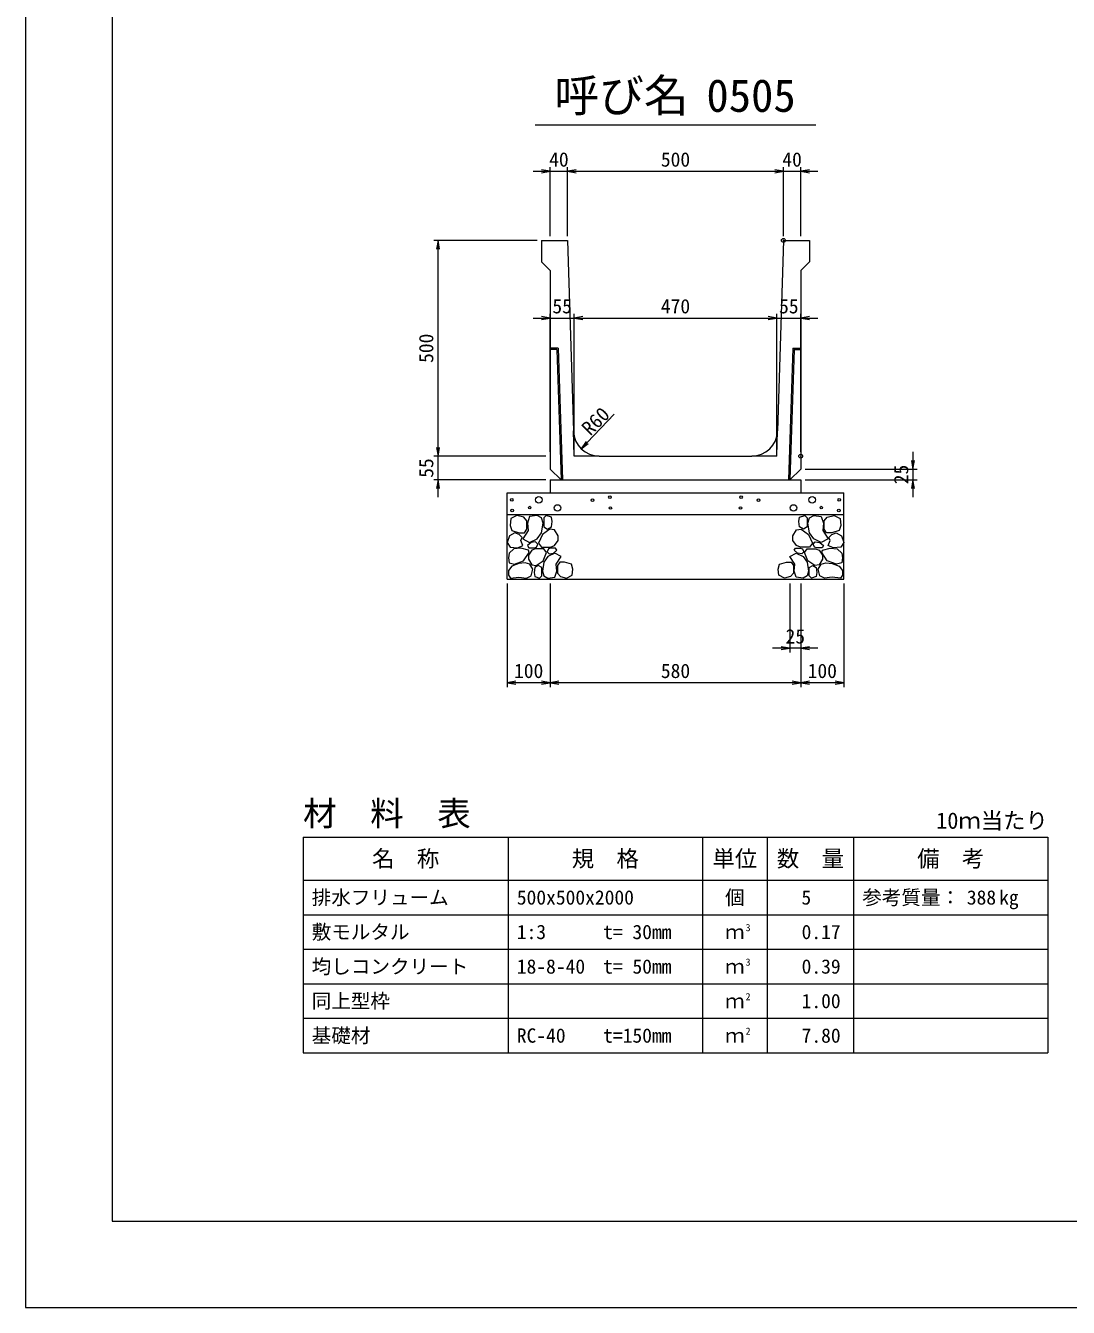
# Model space of a CAD drawing. Units: millimetres at full size. Extents: x 33640 to 42050, y -5940 to 0.
# Drawn here: x 33640 to 36055, y -5940 to -2970 of the extents above; entities that cross this region are included whole.
import ezdxf
from ezdxf.enums import TextEntityAlignment as Align

# ---------------------------------------------------------------- set-up
doc = ezdxf.new("R2010")
doc.units = ezdxf.units.MM
doc.header["$LTSCALE"] = 18
doc.header["$PDMODE"] = 32
doc.header["$PDSIZE"] = 9
doc.linetypes.add('DASHED_SPACED', pattern=[12, 6, -6])
for name, color, linetype, lineweight in [('D-DCR-HCHn', 4, 'Continuous', 9), ('D-MTR-FRAM', 7, 'Continuous', 13), ('D-MTR-LINE', 7, 'Continuous', 13), ('D-STR-DIM', 7, 'Continuous', 13), ('D-STR-STRn', 1, 'Continuous', 13), ('D-TTL', 2, 'Continuous', 13), ('D-TTL-TXT', 7, 'Continuous', 13)]:
    doc.layers.add(name, color=color, linetype=linetype, lineweight=lineweight)
doc.layers.add('D-MTR', color=7, linetype='Continuous')
doc.layers.add('D-MTR-TXT', color=7, linetype='Continuous')
doc.styles.add('ＭＳ ゴシック', font='')
doc.styles.get('ＭＳ ゴシック').set_extended_font_data('MS Gothic')

# ---------------------------------------------------------------- blocks, each defined once
blk = doc.blocks.new('open_arrow')
at = {"color": 0, "linetype": 'Continuous', "lineweight": -2}
blk.add_lwpolyline([(7.5, 1.25), (0, 0), (7.5, -1.25)], dxfattribs=at)

msp = doc.modelspace()

# ---------------------------------------------------------------- linework, layer by layer
at = {"layer": 'D-DCR-HCHn'}
for points in [[(34793.4, -4108.92), (34777.8, -4105.45), (34763.93, -4112.38), (34762.19, -4127.99), (34765.66, -4140.12), (34783, -4145.32), (34795.13, -4145.32), (34800.33, -4136.65), (34800.33, -4117.58)], [(34807.27, -4107.18), (34802.07, -4122.79), (34803.8, -4140.12), (34791.67, -4159.19), (34807.27, -4167.86), (34824.6, -4159.19), (34835, -4145.32), (34838.47, -4122.79), (34835, -4110.65), (34824.6, -4105.45)], [(34840.21, -4110.65), (34840.21, -4131.45), (34848.87, -4136.65), (34857.54, -4131.45), (34859.28, -4119.32), (34857.54, -4108.92), (34845.41, -4105.45)], [(35449.79, -4110.65), (35449.79, -4131.45), (35441.13, -4136.65), (35432.46, -4131.45), (35430.72, -4119.32), (35432.46, -4108.92), (35444.59, -4105.45)], [(35482.73, -4107.18), (35487.93, -4122.79), (35486.2, -4140.12), (35498.33, -4159.19), (35482.73, -4167.86), (35465.4, -4159.19), (35455, -4145.32), (35451.53, -4122.79), (35455, -4110.65), (35465.4, -4105.45)], [(35496.6, -4108.92), (35512.2, -4105.45), (35526.07, -4112.38), (35527.81, -4127.99), (35524.34, -4140.12), (35507, -4145.32), (35494.87, -4145.32), (35489.67, -4136.65), (35489.67, -4117.58)], [(34760.46, -4152.26), (34755.26, -4167.86), (34762.19, -4178.26), (34779.53, -4179.99), (34791.37, -4174.91), (34786.46, -4162.66), (34789.93, -4155.72), (34783, -4148.79), (34772.6, -4145.32)], [(34836.74, -4148.79), (34828.07, -4169.59), (34835, -4178.26), (34855.81, -4178.26), (34864.48, -4174.79), (34873.14, -4162.66), (34873.14, -4152.26), (34864.48, -4138.39), (34854.07, -4136.65)], [(35453.26, -4148.79), (35461.93, -4169.59), (35455, -4178.26), (35434.19, -4178.26), (35425.52, -4174.79), (35416.86, -4162.66), (35416.86, -4152.26), (35425.52, -4138.39), (35435.93, -4136.65)], [(35529.54, -4152.26), (35534.74, -4167.86), (35527.81, -4178.26), (35510.47, -4179.99), (35498.63, -4174.91), (35503.54, -4162.66), (35500.07, -4155.72), (35507, -4148.79), (35517.4, -4145.32)], [(34793.37, -4209.86), (34806.21, -4190.59), (34804.6, -4185.78), (34786.95, -4180.96), (34770.89, -4182.57), (34759.66, -4192.2), (34758.05, -4203.44), (34759.66, -4214.67), (34772.5, -4217.88)], [(34810.73, -4167.86), (34802.07, -4174.79), (34805.53, -4179.99), (34817.67, -4179.99), (34822.87, -4178.26), (34826.34, -4171.33), (34821.14, -4166.13)], [(34838.31, -4209.86), (34846.34, -4190.59), (34839.92, -4182.57), (34820.65, -4182.57), (34812.63, -4185.78), (34804.6, -4197.01), (34804.6, -4206.65), (34812.63, -4219.49), (34822.26, -4221.09)], [(34862.39, -4192.2), (34870.41, -4185.78), (34867.2, -4180.96), (34855.97, -4180.96), (34851.15, -4182.57), (34847.94, -4188.99), (34852.76, -4193.8)], [(35427.61, -4192.2), (35419.59, -4185.78), (35422.8, -4180.96), (35434.03, -4180.96), (35438.85, -4182.57), (35442.06, -4188.99), (35437.24, -4193.8)], [(35451.69, -4209.86), (35443.66, -4190.59), (35450.08, -4182.57), (35469.35, -4182.57), (35477.37, -4185.78), (35485.4, -4197.01), (35485.4, -4206.65), (35477.37, -4219.49), (35467.74, -4221.09)], [(35479.27, -4167.86), (35487.93, -4174.79), (35484.47, -4179.99), (35472.33, -4179.99), (35467.13, -4178.26), (35463.66, -4171.33), (35468.86, -4166.13)], [(35496.63, -4209.86), (35483.79, -4190.59), (35485.4, -4185.78), (35503.05, -4180.96), (35519.11, -4182.57), (35530.34, -4192.2), (35531.95, -4203.44), (35530.34, -4214.67), (35517.5, -4217.88)], [(34799.79, -4249.99), (34811.02, -4245.17), (34814.23, -4229.12), (34807.81, -4217.88), (34796.58, -4214.67), (34782.13, -4216.28), (34766.08, -4222.7), (34758.05, -4232.33), (34758.05, -4243.56), (34762.87, -4249.99), (34782.13, -4248.38)], [(34865.6, -4248.38), (34870.41, -4233.93), (34868.81, -4217.88), (34880.05, -4200.22), (34865.6, -4192.2), (34849.55, -4200.22), (34839.92, -4213.07), (34836.71, -4233.93), (34839.92, -4245.17), (34849.55, -4249.99)], [(34878.44, -4246.77), (34892.89, -4249.99), (34905.73, -4243.56), (34907.33, -4229.12), (34904.12, -4217.88), (34888.07, -4213.07), (34876.84, -4213.07), (34872.02, -4221.09), (34872.02, -4238.75)], [(35411.56, -4246.77), (35397.11, -4249.99), (35384.27, -4243.56), (35382.67, -4229.12), (35385.88, -4217.88), (35401.93, -4213.07), (35413.16, -4213.07), (35417.98, -4221.09), (35417.98, -4238.75)], [(35424.4, -4248.38), (35419.59, -4233.93), (35421.19, -4217.88), (35409.95, -4200.22), (35424.4, -4192.2), (35440.45, -4200.22), (35450.08, -4213.07), (35453.29, -4233.93), (35450.08, -4245.17), (35440.45, -4249.99)], [(35490.21, -4249.99), (35478.98, -4245.17), (35475.77, -4229.12), (35482.19, -4217.88), (35493.42, -4214.67), (35507.87, -4216.28), (35523.92, -4222.7), (35531.95, -4232.33), (35531.95, -4243.56), (35527.13, -4249.99), (35507.87, -4248.38)], [(34835.1, -4245.17), (34835.1, -4225.91), (34827.08, -4221.09), (34819.05, -4225.91), (34817.44, -4237.14), (34819.05, -4246.77), (34830.29, -4249.99)], [(35454.9, -4245.17), (35454.9, -4225.91), (35462.92, -4221.09), (35470.95, -4225.91), (35472.56, -4237.14), (35470.95, -4246.77), (35459.71, -4249.99)]]:
    msp.add_lwpolyline(points, close=True, dxfattribs=at)
for centre, radius in [((34765.73, -4068.66), 3), ((34828.34, -4068.66), 7.5), ((34952.71, -4069.45), 3), ((34993.13, -4062.61), 3), ((35296.87, -4062.61), 3), ((35337.29, -4069.45), 3), ((35461.66, -4068.66), 7.5), ((35524.27, -4068.66), 3), ((34766.87, -4093.7), 3), ((34807.29, -4086.86), 3), ((34871.66, -4087.65), 7.5), ((34994.27, -4087.65), 3), ((35295.73, -4087.65), 3), ((35418.34, -4087.65), 7.5), ((35482.71, -4086.86), 3), ((35523.13, -4093.7), 3)]:
    msp.add_circle(centre, radius, dxfattribs=at)
at = {"layer": 'D-MTR-FRAM'}
for p, q in [((34282.5, -4850.11), (36007.5, -4850.11)), ((34282.5, -4850.11), (34282.5, -5350.11)), ((36007.5, -4850.11), (36007.5, -5350.11)), ((34282.5, -5350.11), (36007.5, -5350.11))]:
    msp.add_line(p, q, dxfattribs=at)
at = {"layer": 'D-MTR-LINE'}
for p, q in [((34757.5, -4850.11), (34757.5, -5350.11)), ((35207.5, -4850.11), (35207.5, -5350.11)), ((35357.5, -4850.11), (35357.5, -5350.11)), ((35557.5, -4850.11), (35557.5, -5350.11)), ((34282.5, -4950.11), (36007.5, -4950.11)), ((34282.5, -5030.11), (36007.5, -5030.11)), ((34282.5, -5110.11), (36007.5, -5110.11)), ((34282.5, -5190.11), (36007.5, -5190.11)), ((34282.5, -5270.11), (36007.5, -5270.11))]:
    msp.add_line(p, q, dxfattribs=at)
at = {"layer": 'D-STR-DIM'}
for p, q in [((34815, -3307.61), (34935, -3307.61)), ((34855, -3457.61), (34855, -3297.61)), ((34895, -3457.61), (34895, -3297.61)), ((34895, -3457.61), (34895, -3297.61)), ((34895, -3307.61), (35395, -3307.61)), ((35355, -3307.61), (35475, -3307.61)), ((35395, -3457.61), (35395, -3297.61)), ((35395, -3457.61), (35395, -3297.61)), ((35435, -3457.61), (35435, -3297.61)), ((34825, -3467.61), (34585, -3467.61)), ((34595, -3967.61), (34595, -3467.61)), ((34815, -3647.61), (34950, -3647.61)), ((34855, -3957.61), (34855, -3637.61)), ((34910, -3957.61), (34910, -3637.61)), ((34910, -3957.61), (34910, -3637.61)), ((34910, -3647.61), (35380, -3647.61)), ((35340, -3647.61), (35475, -3647.61)), ((35380, -3957.61), (35380, -3637.61)), ((35380, -3957.61), (35380, -3637.61)), ((35435, -3957.61), (35435, -3637.61)), ((34595, -4062.61), (34595, -3927.61)), ((34845, -3967.61), (34585, -3967.61)), ((34845, -3967.61), (34585, -3967.61)), ((35695, -3957.61), (35695, -4062.61)), ((35445, -3997.61), (35705, -3997.61)), ((34845, -4022.61), (34585, -4022.61)), ((35445, -4022.61), (35705, -4022.61)), ((34755, -4262.61), (34755, -4502.61)), ((34855, -4262.61), (34855, -4502.61)), ((34855, -4262.61), (34855, -4502.61)), ((35410, -4262.61), (35410, -4422.61)), ((35435, -4262.61), (35435, -4422.61)), ((35435, -4262.61), (35435, -4502.61)), ((35435, -4262.61), (35435, -4502.61)), ((35535, -4262.61), (35535, -4502.61)), ((35475, -4412.61), (35370, -4412.61)), ((34855, -4492.61), (34755, -4492.61)), ((35435, -4492.61), (34855, -4492.61)), ((35535, -4492.61), (35435, -4492.61))]:
    msp.add_line(p, q, dxfattribs=at)
msp.add_lwpolyline([(34926.63, -3950.57), (34940.41, -3936.07), (35002.68, -3870.62)], dxfattribs=at)
at = {"layer": 'D-STR-STRn'}
for p, q in [((34835, -3467.61), (34895, -3467.61)), ((34835, -3467.61), (34835, -3517.61)), ((34895, -3467.61), (34908.54, -3909.11)), ((35395, -3467.61), (35381.46, -3909.11)), ((35395, -3467.61), (35455, -3467.61)), ((35455, -3467.61), (35455, -3517.61)), ((34835, -3517.61), (34855, -3537.61)), ((35455, -3517.61), (35435, -3537.61)), ((34855, -3537.61), (34855, -3997.61)), ((35435, -3537.61), (35435, -3997.61)), ((34873, -3717.53), (34855, -3717.61)), ((34870.08, -3720.54), (34855.01, -3720.61)), ((34870.08, -3720.54), (34880, -4022.61)), ((34873, -3717.53), (34883, -4022.53)), ((35417, -3717.53), (35407, -4022.53)), ((35419.92, -3720.54), (35410, -4022.61)), ((35417, -3717.53), (35435, -3717.61)), ((35419.92, -3720.54), (35434.99, -3720.61)), ((34968.52, -3967.61), (35321.48, -3967.61)), ((34880, -4022.61), (34855, -3997.61)), ((35410, -4022.61), (35435, -3997.61)), ((34855, -4022.61), (34855, -4052.61)), ((34855, -4022.61), (35435, -4022.61)), ((34880, -4022.61), (35410, -4022.61)), ((35435, -4022.61), (35435, -4052.61)), ((34755, -4252.61), (34755, -4052.61)), ((34755, -4052.61), (35535, -4052.61)), ((35535, -4252.61), (35535, -4052.61)), ((34755, -4102.61), (35535, -4102.61)), ((34755, -4252.61), (35535, -4252.61))]:
    msp.add_line(p, q, dxfattribs=at)
at = {"layer": 'D-STR-STRn', "color": 2, "linetype": 'DASHED_SPACED'}
for p, q in [((34910, -3967.61), (34908.54, -3909.11)), ((35380, -3967.61), (35381.46, -3909.11)), ((34968.52, -3967.61), (34910, -3967.61)), ((35380, -3967.61), (35321.48, -3967.61))]:
    msp.add_line(p, q, dxfattribs=at)
at = {"layer": 'D-STR-STRn'}
for centre, start, end in [((34968.52, -3907.61), 181.4321, 270), ((35321.48, -3907.61), 270, 358.5679)]:
    msp.add_arc(centre, 60, start, end, dxfattribs=at)
for p in [(35395, -3467.61), (35435, -3967.61)]:
    msp.add_point(p, dxfattribs=at)
at = {"layer": 'D-TTL'}
for points in [[(33640, -5940), (42050, -5940), (42050, 0), (33640, 0)], [(33840, -5740), (41850, -5740), (41850, -200), (33840, -200)]]:
    msp.add_lwpolyline(points, close=True, dxfattribs=at)
at = {"layer": 'D-TTL-TXT'}
msp.add_line((34820, -3200.11), (35470, -3200.11), dxfattribs=at)

# ---------------------------------------------------------------- block references
at = {"layer": 'D-STR-DIM', "xscale": 2.67, "yscale": 2.67}
for p, rotation in [((34855, -3307.61), 180), ((35395, -3307.61), 180), ((35395, -3307.61), 180), ((34595, -3467.61), 270), ((34855, -3647.61), 180), ((35380, -3647.61), 180), ((35380, -3647.61), 180), ((34595, -3967.61), 90), ((34595, -3967.61), 90), ((34926.63, -3950.57), 46.4), ((35695, -3997.61), 90), ((34595, -4022.61), 270), ((35695, -4022.61), 270), ((35410, -4412.61), 180), ((34855, -4492.61), 180), ((35435, -4492.61), 180), ((35535, -4492.61), 180)]:
    msp.add_blockref('open_arrow', p, dxfattribs=dict(at, rotation=rotation))
for p in [(34895, -3307.61), (34895, -3307.61), (35435, -3307.61), (34910, -3647.61), (34910, -3647.61), (35435, -3647.61), (35435, -4412.61), (34755, -4492.61), (34855, -4492.61), (35435, -4492.61)]:
    msp.add_blockref('open_arrow', p, dxfattribs=at)

# ---------------------------------------------------------------- texts
at = {"layer": 'D-MTR', "style": 'ＭＳ ゴシック'}
msp.add_text('材\u3000料\u3000表', height=56.96, dxfattribs=at).set_placement((34282.5, -4841.04), align=Align.BOTTOM_LEFT)
msp.add_text('10ｍ当たり', height=37.98, dxfattribs=at).set_placement((36007.5, -4842.4), align=Align.BOTTOM_RIGHT)
at = {"layer": 'D-MTR-TXT', "style": 'ＭＳ ゴシック'}
for s, height, p in [('名\u3000称', 37.98, (34520, -4900.11)), ('規\u3000格', 37.98, (34982.5, -4900.11)), ('単位', 37.98, (35282.5, -4900.11)), ('数\u3000量', 37.98, (35457.5, -4900.11)), ('備\u3000考', 37.98, (35782.5, -4900.11)), ('個', 33.23, (35282.5, -4990.11)), ('ｍ', 33.23, (35282.5, -5070.11)), ('ｍ', 33.23, (35282.5, -5150.11)), ('ｍ', 33.23, (35282.5, -5230.11)), ('ｍ', 33.23, (35282.5, -5310.11))]:
    msp.add_text(s, height=height, dxfattribs=at).set_placement(p, align=Align.MIDDLE_CENTER)
for s, p in [('排水フリューム', (34302.5, -4990.11)), ('500x500x2000', (34777.5, -4990.11)), ('参考質量：    kg', (35577.5, -4990.11)), ('敷モルタル', (34302.5, -5070.11)), ('1:3', (34777.5, -5070.11)), ('t= 30mm', (34977.5, -5070.11)), ('均しコンクリート', (34302.5, -5150.11)), ('18-8-40', (34777.5, -5150.11)), ('t= 50mm', (34977.5, -5150.11)), ('同上型枠', (34302.5, -5230.11)), ('基礎材', (34302.5, -5310.11)), ('RC-40', (34777.5, -5310.11)), ('t=150mm', (34977.5, -5310.11))]:
    msp.add_text(s, height=33.23, dxfattribs=at).set_placement(p, align=Align.MIDDLE_LEFT)
for s, p in [('5', (35459.28, -4990.11)), ('388', (35887.5, -4990.11))]:
    msp.add_text(s, height=33.23, dxfattribs=at).set_placement(p, align=Align.MIDDLE_RIGHT)
for s, p in [('3', (35307.5, -5073.3)), ('3', (35307.5, -5153.3)), ('2', (35307.5, -5233.3)), ('2', (35307.5, -5313.3))]:
    msp.add_text(s, height=16.61, dxfattribs=at).set_placement(p, align=Align.BOTTOM_LEFT)
at = {"layer": 'D-MTR-TXT', "color": 6, "style": 'ＭＳ ゴシック'}
for s, p in [('0.17', (35527.5, -5070.11)), ('0.39', (35527.5, -5150.11)), ('1.00', (35527.5, -5230.11)), ('7.80', (35527.5, -5310.11))]:
    msp.add_text(s, height=33.23, dxfattribs=at).set_placement(p, align=Align.MIDDLE_RIGHT)
at = {"layer": 'D-STR-DIM', "style": 'ＭＳ ゴシック'}
for s, p in [('40', (34875, -3280.11)), ('500', (35145, -3280.11)), ('40', (35415, -3280.11)), ('55', (34882.5, -3620.11)), ('470', (35145, -3620.11)), ('55', (35407.5, -3620.11)), ('25', (35422.5, -4385.11)), ('100', (34805, -4465.11)), ('580', (35145, -4465.11)), ('100', (35485, -4465.11))]:
    msp.add_text(s, height=33.23, dxfattribs=at).set_placement(p, align=Align.MIDDLE_CENTER)
for s, p in [('500', (34567.5, -3717.61)), ('55', (34567.5, -3995.11)), ('25', (35667.5, -4010.11))]:
    msp.add_text(s, height=33.23, rotation=90, dxfattribs=at).set_placement(p, align=Align.MIDDLE_CENTER)
msp.add_text('R60', height=33.23, rotation=45, dxfattribs=at).set_placement((34935.9, -3910.29), align=Align.MIDDLE_LEFT)
at = {"layer": 'D-TTL-TXT', "style": 'ＭＳ ゴシック'}
for s, p in [('呼び名', (35020, -3192.61)), ('0505', (35320, -3192.61))]:
    msp.add_text(s, height=75.95, dxfattribs=at).set_placement(p, align=Align.BOTTOM_CENTER)

doc.saveas('drawing.dxf')
